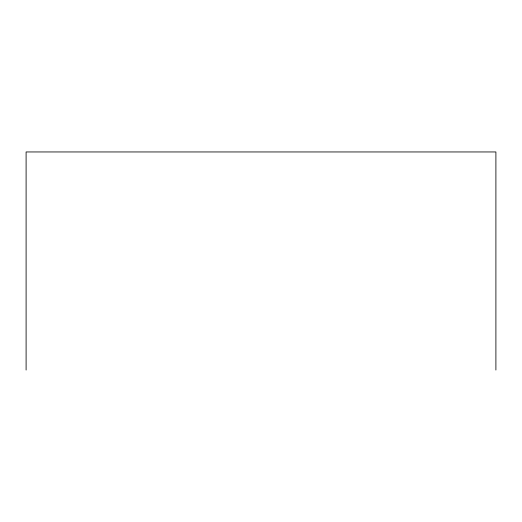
<?xml version="1.0" encoding="UTF-8"?>
<svg xmlns="http://www.w3.org/2000/svg" width="522" height="522" viewBox="0 0 522 522"><rect width="100%" height="100%" fill="white"/><g stroke="black" fill="none" stroke-linecap="round" stroke-linejoin="round"><path stroke-width="0.78" d="M495.9 370.046L495.9 151.954L26.1 151.954L26.1 370.046"/></g></svg>
